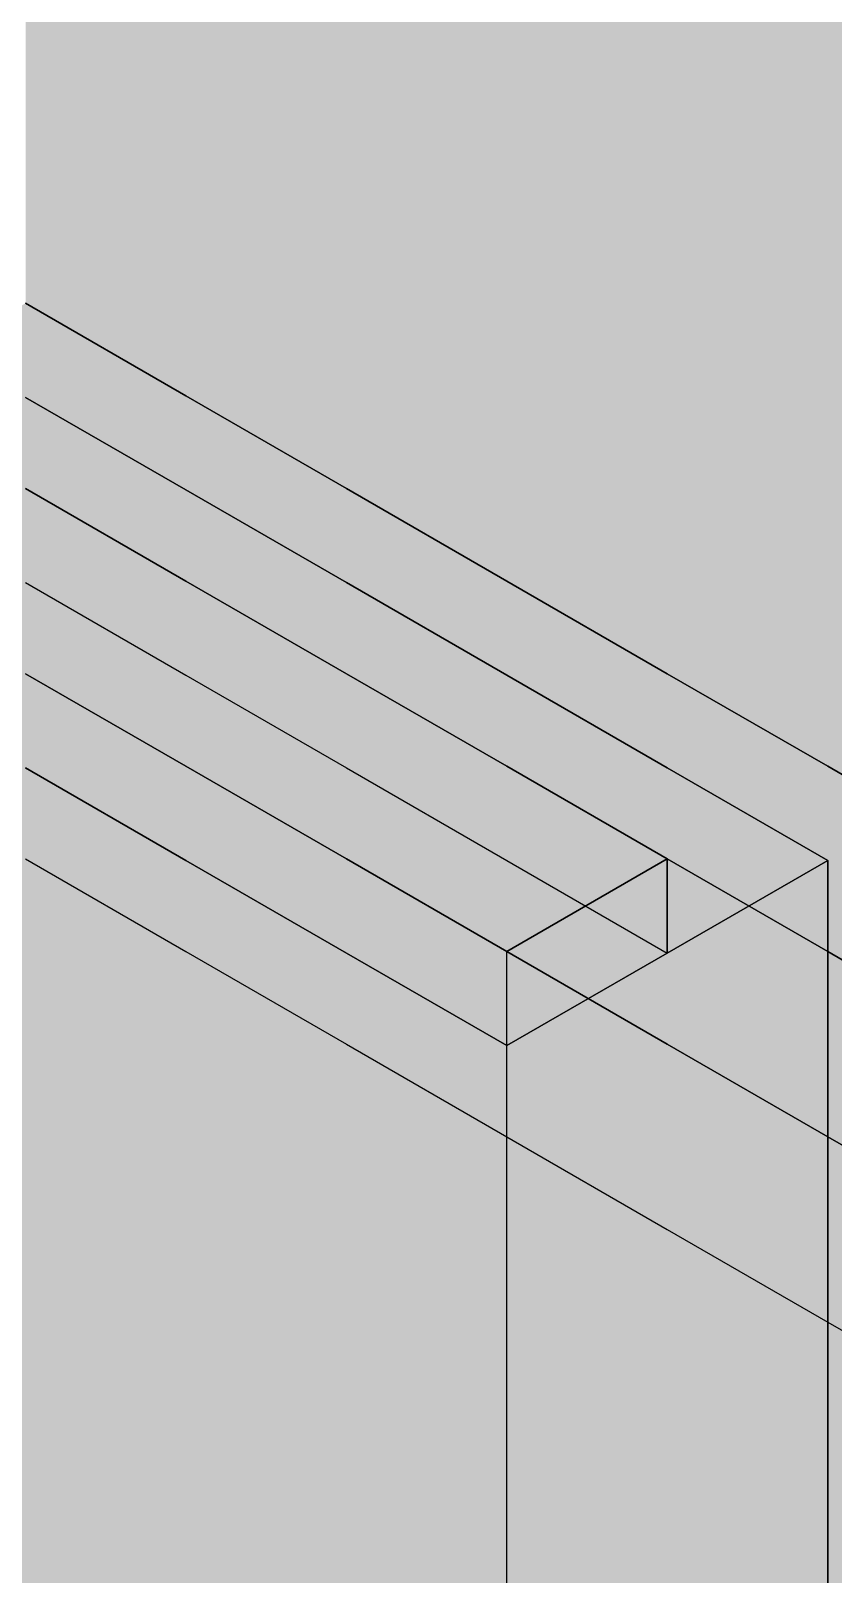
# Model space of a CAD drawing. Header units: metres. Extents: x 0 to 28.4, y 0 to 5.9.
# Drawn here: x 25.5572 to 25.7737, y 4.1519 to 4.5685 of the extents above; entities that cross this region are included whole.
import ezdxf

# ---------------------------------------------------------------- set-up
doc = ezdxf.new("R2010")
doc.units = ezdxf.units.M
doc.header["$LTSCALE"] = 0.25
doc.layers.add('ISO-ARISTAS', color=8, linetype='CONTINUOUS')
doc.layers.add('ISO-CONCRETO-SUP', color=254, linetype='CONTINUOUS', true_color=0xe8e8e8)

msp = doc.modelspace()

# ---------------------------------------------------------------- linework, layer by layer
at = {"layer": 'ISO-ARISTAS', "color": 250}
for p, q in [((25.59904, 4.47), (25.55574, 4.495)), ((25.55574, 4.495), (25.59904, 4.47)), ((25.55574, 4.495), (25.59904, 4.47)), ((25.55574, 4.495), (25.59904, 4.47)), ((25.64234, 4.445), (25.59904, 4.47)), ((25.59904, 4.47), (25.64234, 4.445)), ((25.59904, 4.47), (25.64234, 4.445)), ((25.59904, 4.47), (25.64234, 4.445)), ((25.59904, 4.4446), (25.55574, 4.4696)), ((25.55574, 4.4696), (25.59904, 4.4446)), ((25.59904, 4.42), (25.55574, 4.445)), ((25.55574, 4.445), (25.59904, 4.42)), ((25.59904, 4.42), (25.55574, 4.445)), ((25.55574, 4.445), (25.59904, 4.42)), ((25.68564, 4.42), (25.64234, 4.445)), ((25.64234, 4.445), (25.68564, 4.42)), ((25.64234, 4.445), (25.68564, 4.42)), ((25.64234, 4.445), (25.68564, 4.42)), ((25.64234, 4.4196), (25.59904, 4.4446)), ((25.59904, 4.4446), (25.64234, 4.4196)), ((25.64234, 4.395), (25.59904, 4.42)), ((25.59904, 4.42), (25.64234, 4.395)), ((25.64234, 4.395), (25.59904, 4.42)), ((25.59904, 4.42), (25.64234, 4.395)), ((25.72894, 4.395), (25.68564, 4.42)), ((25.68564, 4.42), (25.72894, 4.395)), ((25.68564, 4.42), (25.72894, 4.395)), ((25.68564, 4.42), (25.72894, 4.395)), ((25.55574, 4.4196), (25.59904, 4.3946)), ((25.55574, 4.4196), (25.59904, 4.3946)), ((25.68564, 4.3946), (25.64234, 4.4196)), ((25.64234, 4.4196), (25.68564, 4.3946)), ((25.55574, 4.395), (25.59904, 4.37)), ((25.55574, 4.395), (25.59904, 4.37)), ((25.59904, 4.37), (25.55574, 4.395)), ((25.55574, 4.395), (25.59904, 4.37)), ((25.59904, 4.37), (25.55574, 4.395)), ((25.59904, 4.37), (25.55574, 4.395)), ((25.68564, 4.37), (25.64234, 4.395)), ((25.64234, 4.395), (25.68564, 4.37)), ((25.68564, 4.37), (25.64234, 4.395)), ((25.64234, 4.395), (25.68564, 4.37)), ((25.77224, 4.37), (25.72894, 4.395)), ((25.72894, 4.395), (25.77224, 4.37)), ((25.72894, 4.395), (25.77224, 4.37)), ((25.72894, 4.395), (25.77224, 4.37)), ((25.59904, 4.3946), (25.64234, 4.3696)), ((25.59904, 4.3946), (25.64234, 4.3696)), ((25.72894, 4.3696), (25.68564, 4.3946)), ((25.68564, 4.3946), (25.72894, 4.3696)), ((25.59904, 4.37), (25.64234, 4.345)), ((25.59904, 4.37), (25.64234, 4.345)), ((25.64234, 4.345), (25.59904, 4.37)), ((25.59904, 4.37), (25.64234, 4.345)), ((25.64234, 4.345), (25.59904, 4.37)), ((25.64234, 4.345), (25.59904, 4.37)), ((25.72894, 4.345), (25.68564, 4.37)), ((25.68564, 4.37), (25.72894, 4.345)), ((25.72894, 4.345), (25.68564, 4.37)), ((25.68564, 4.37), (25.72894, 4.345)), ((25.81554, 4.345), (25.77224, 4.37)), ((25.77224, 4.37), (25.81554, 4.345)), ((25.77224, 4.37), (25.81554, 4.345)), ((25.77224, 4.37), (25.81554, 4.345)), ((25.59904, 4.3446), (25.55574, 4.3696)), ((25.59904, 4.3446), (25.55574, 4.3696)), ((25.59904, 4.3446), (25.55574, 4.3696)), ((25.55574, 4.3696), (25.59904, 4.3446)), ((25.64234, 4.3696), (25.68564, 4.3446)), ((25.64234, 4.3696), (25.68564, 4.3446)), ((25.77224, 4.3446), (25.72894, 4.3696)), ((25.72894, 4.3696), (25.77224, 4.3446)), ((25.55574, 4.345), (25.59904, 4.32)), ((25.55574, 4.345), (25.59904, 4.32)), ((25.64234, 4.345), (25.68564, 4.32)), ((25.64234, 4.345), (25.68564, 4.32)), ((25.68564, 4.32), (25.64234, 4.345)), ((25.64234, 4.345), (25.68564, 4.32)), ((25.68564, 4.32), (25.64234, 4.345)), ((25.68564, 4.32), (25.64234, 4.345)), ((25.72894, 4.345), (25.68564, 4.32)), ((25.68564, 4.32), (25.72894, 4.345)), ((25.77224, 4.32), (25.72894, 4.345)), ((25.72894, 4.345), (25.77224, 4.32)), ((25.72894, 4.3196), (25.72894, 4.345)), ((25.72894, 4.345), (25.72894, 4.3196)), ((25.64234, 4.3196), (25.59904, 4.3446)), ((25.64234, 4.3196), (25.59904, 4.3446)), ((25.64234, 4.3196), (25.59904, 4.3446)), ((25.59904, 4.3446), (25.64234, 4.3196)), ((25.68564, 4.3446), (25.72894, 4.3196)), ((25.68564, 4.3446), (25.72894, 4.3196)), ((25.77224, 4.3446), (25.72894, 4.3196)), ((25.72894, 4.3196), (25.77224, 4.3446)), ((25.77224, 4.29714), (25.77224, 4.3446)), ((25.77224, 4.3446), (25.77224, 4.29714)), ((25.59904, 4.32), (25.64234, 4.295)), ((25.59904, 4.32), (25.64234, 4.295)), ((25.68564, 4.2946), (25.64234, 4.3196)), ((25.68564, 4.2946), (25.64234, 4.3196)), ((25.68564, 4.2946), (25.64234, 4.3196)), ((25.64234, 4.3196), (25.68564, 4.2946)), ((25.68564, 4.32), (25.72894, 4.295)), ((25.68564, 4.32), (25.72894, 4.295)), ((25.72894, 4.295), (25.68564, 4.32)), ((25.68564, 4.32), (25.72894, 4.295)), ((25.68564, 4.2946), (25.68564, 4.32)), ((25.68564, 4.2946), (25.68564, 4.32)), ((25.72894, 4.3196), (25.68564, 4.2946)), ((25.72894, 4.3196), (25.68564, 4.2946)), ((25.68564, 4.2946), (25.72894, 4.3196)), ((25.72894, 4.3196), (25.68564, 4.2946)), ((25.81554, 4.295), (25.77224, 4.32)), ((25.77224, 4.32), (25.81554, 4.295)), ((25.77224, 4.24968), (25.77224, 4.29714)), ((25.77224, 4.29714), (25.77224, 4.24968)), ((25.64234, 4.295), (25.68564, 4.27)), ((25.64234, 4.295), (25.68564, 4.27)), ((25.68564, 4.24714), (25.68564, 4.2946)), ((25.68564, 4.24714), (25.68564, 4.2946)), ((25.72894, 4.295), (25.77224, 4.27)), ((25.72894, 4.295), (25.77224, 4.27)), ((25.77224, 4.27), (25.72894, 4.295)), ((25.72894, 4.295), (25.77224, 4.27)), ((25.68564, 4.27), (25.72894, 4.245)), ((25.68564, 4.27), (25.72894, 4.245)), ((25.77224, 4.27), (25.81554, 4.245)), ((25.77224, 4.27), (25.81554, 4.245)), ((25.81554, 4.245), (25.77224, 4.27)), ((25.77224, 4.27), (25.81554, 4.245)), ((25.77224, 4.20222), (25.77224, 4.24968)), ((25.77224, 4.24968), (25.77224, 4.20222)), ((25.68564, 4.19968), (25.68564, 4.24714)), ((25.68564, 4.19968), (25.68564, 4.24714)), ((25.72894, 4.245), (25.77224, 4.22)), ((25.72894, 4.245), (25.77224, 4.22)), ((25.77224, 4.22), (25.81554, 4.195)), ((25.77224, 4.22), (25.81554, 4.195)), ((25.68564, 4.15222), (25.68564, 4.19968)), ((25.68564, 4.15222), (25.68564, 4.19968)), ((25.77224, 4.15476), (25.77224, 4.20222)), ((25.77224, 4.20222), (25.77224, 4.15476)), ((25.77224, 4.1073), (25.77224, 4.15476)), ((25.77224, 4.15476), (25.77224, 4.1073)), ((25.68564, 4.10476), (25.68564, 4.15222)), ((25.68564, 4.10476), (25.68564, 4.15222))]:
    msp.add_line(p, q, dxfattribs=at)
at = {"layer": 'ISO-CONCRETO-SUP', "true_color": 0xa6a6a2}
for points in [[(25.55574, 4.58992), (25.59904, 4.56492), (25.55574, 4.63738), (25.59904, 4.61238)], [(25.64234, 4.58738), (25.68564, 4.56238), (25.64234, 4.63484), (25.68564, 4.60984)], [(25.55574, 4.58484), (25.59904, 4.55984), (25.55574, 4.6323), (25.59904, 4.6073)], [(25.64234, 4.5823), (25.68564, 4.5573), (25.64234, 4.62976), (25.68564, 4.60476)], [(25.72894, 4.58484), (25.77224, 4.55984), (25.72894, 4.6323), (25.77224, 4.6073)], [(25.72894, 4.57976), (25.77224, 4.55476), (25.72894, 4.62722), (25.77224, 4.60222)], [(25.59904, 4.56492), (25.64234, 4.53992), (25.59904, 4.61238), (25.64234, 4.58738)], [(25.68564, 4.56238), (25.72894, 4.53738), (25.68564, 4.60984), (25.72894, 4.58484)], [(25.59904, 4.55984), (25.64234, 4.53484), (25.59904, 4.6073), (25.64234, 4.5823)], [(25.68564, 4.5573), (25.72894, 4.5323), (25.68564, 4.60476), (25.72894, 4.57976)], [(25.77224, 4.55984), (25.81554, 4.53484), (25.77224, 4.6073), (25.81554, 4.5823)], [(25.77224, 4.55476), (25.81554, 4.52976), (25.77224, 4.60222), (25.81554, 4.57722)], [(25.55574, 4.54246), (25.59904, 4.51746), (25.55574, 4.58992), (25.59904, 4.56492)], [(25.64234, 4.53992), (25.68564, 4.51492), (25.64234, 4.58738), (25.68564, 4.56238)], [(25.55574, 4.53738), (25.59904, 4.51238), (25.55574, 4.58484), (25.59904, 4.55984)], [(25.72894, 4.53738), (25.77224, 4.51238), (25.72894, 4.58484), (25.77224, 4.55984)], [(25.64234, 4.53484), (25.68564, 4.50984), (25.64234, 4.5823), (25.68564, 4.5573)], [(25.72894, 4.5323), (25.77224, 4.5073), (25.72894, 4.57976), (25.77224, 4.55476)], [(25.59904, 4.51746), (25.64234, 4.49246), (25.59904, 4.56492), (25.64234, 4.53992)], [(25.68564, 4.51492), (25.72894, 4.48992), (25.68564, 4.56238), (25.72894, 4.53738)], [(25.59904, 4.51238), (25.64234, 4.48738), (25.59904, 4.55984), (25.64234, 4.53484)], [(25.77224, 4.51238), (25.81554, 4.48738), (25.77224, 4.55984), (25.81554, 4.53484)], [(25.68564, 4.50984), (25.72894, 4.48484), (25.68564, 4.5573), (25.72894, 4.5323)], [(25.77224, 4.5073), (25.81554, 4.4823), (25.77224, 4.55476), (25.81554, 4.52976)], [(25.55574, 4.495), (25.59904, 4.47), (25.55574, 4.54246), (25.59904, 4.51746)], [(25.55574, 4.48992), (25.59904, 4.46492), (25.55574, 4.53738), (25.59904, 4.51238)], [(25.64234, 4.49246), (25.68564, 4.46746), (25.64234, 4.53992), (25.68564, 4.51492)], [(25.72894, 4.48992), (25.77224, 4.46492), (25.72894, 4.53738), (25.77224, 4.51238)], [(25.64234, 4.48738), (25.68564, 4.46238), (25.64234, 4.53484), (25.68564, 4.50984)], [(25.72894, 4.48484), (25.77224, 4.45984), (25.72894, 4.5323), (25.77224, 4.5073)], [(25.59904, 4.47), (25.64234, 4.445), (25.59904, 4.51746), (25.64234, 4.49246)], [(25.59904, 4.46492), (25.64234, 4.43992), (25.59904, 4.51238), (25.64234, 4.48738)], [(25.68564, 4.46746), (25.72894, 4.44246), (25.68564, 4.51492), (25.72894, 4.48992)], [(25.77224, 4.46492), (25.81554, 4.43992), (25.77224, 4.51238), (25.81554, 4.48738)], [(25.68564, 4.46238), (25.72894, 4.43738), (25.68564, 4.50984), (25.72894, 4.48484)], [(25.77224, 4.45984), (25.81554, 4.43484), (25.77224, 4.5073), (25.81554, 4.4823)], [(25.55574, 4.445), (25.59904, 4.42), (25.55574, 4.495), (25.59904, 4.47)], [(25.64234, 4.445), (25.68564, 4.42), (25.64234, 4.49246), (25.68564, 4.46746)], [(25.55574, 4.44246), (25.59904, 4.41746), (25.55574, 4.48992), (25.59904, 4.46492)], [(25.64234, 4.43992), (25.68564, 4.41492), (25.64234, 4.48738), (25.68564, 4.46238)], [(25.72894, 4.44246), (25.77224, 4.41746), (25.72894, 4.48992), (25.77224, 4.46492)], [(25.72894, 4.43738), (25.77224, 4.41238), (25.72894, 4.48484), (25.77224, 4.45984)], [(25.59904, 4.42), (25.64234, 4.395), (25.59904, 4.47), (25.64234, 4.445)], [(25.55574, 4.42214), (25.59904, 4.39714), (25.55574, 4.4696), (25.59904, 4.4446)], [(25.68564, 4.42), (25.72894, 4.395), (25.68564, 4.46746), (25.72894, 4.44246)], [(25.59904, 4.41746), (25.64234, 4.39246), (25.59904, 4.46492), (25.64234, 4.43992)], [(25.68564, 4.41492), (25.72894, 4.38992), (25.68564, 4.46238), (25.72894, 4.43738)], [(25.77224, 4.41746), (25.81554, 4.39246), (25.77224, 4.46492), (25.81554, 4.43992)], [(25.77224, 4.41238), (25.81554, 4.38738), (25.77224, 4.45984), (25.81554, 4.43484)], [(25.55574, 4.395), (25.59904, 4.37), (25.55574, 4.445), (25.59904, 4.42)], [(25.55574, 4.4196), (25.59904, 4.3946), (25.55574, 4.445), (25.59904, 4.42)], [(25.64234, 4.395), (25.68564, 4.37), (25.64234, 4.445), (25.68564, 4.42)], [(25.55574, 4.395), (25.59904, 4.37), (25.55574, 4.44246), (25.59904, 4.41746)], [(25.59904, 4.39714), (25.64234, 4.37214), (25.59904, 4.4446), (25.64234, 4.4196)], [(25.72894, 4.395), (25.77224, 4.37), (25.72894, 4.44246), (25.77224, 4.41746)], [(25.64234, 4.39246), (25.68564, 4.36746), (25.64234, 4.43992), (25.68564, 4.41492)], [(25.72894, 4.38992), (25.77224, 4.36492), (25.72894, 4.43738), (25.77224, 4.41238)], [(25.55574, 4.37468), (25.59904, 4.34968), (25.55574, 4.42214), (25.59904, 4.39714)], [(25.59904, 4.37), (25.64234, 4.345), (25.59904, 4.42), (25.64234, 4.395)], [(25.59904, 4.3946), (25.64234, 4.3696), (25.59904, 4.42), (25.64234, 4.395)], [(25.68564, 4.37), (25.72894, 4.345), (25.68564, 4.42), (25.72894, 4.395)], [(25.59904, 4.37), (25.64234, 4.345), (25.59904, 4.41746), (25.64234, 4.39246)], [(25.64234, 4.37214), (25.68564, 4.34714), (25.64234, 4.4196), (25.68564, 4.3946)], [(25.77224, 4.37), (25.81554, 4.345), (25.77224, 4.41746), (25.81554, 4.39246)], [(25.68564, 4.36746), (25.72894, 4.34246), (25.68564, 4.41492), (25.72894, 4.38992)], [(25.77224, 4.36492), (25.81554, 4.33992), (25.77224, 4.41238), (25.81554, 4.38738)], [(25.55574, 4.3696), (25.59904, 4.3446), (25.55574, 4.395), (25.59904, 4.37)], [(25.59904, 4.34968), (25.64234, 4.32468), (25.59904, 4.39714), (25.64234, 4.37214)], [(25.64234, 4.345), (25.68564, 4.32), (25.64234, 4.395), (25.68564, 4.37)], [(25.64234, 4.3696), (25.68564, 4.3446), (25.64234, 4.395), (25.68564, 4.37)], [(25.72894, 4.345), (25.77224, 4.32), (25.72894, 4.395), (25.77224, 4.37)], [(25.64234, 4.345), (25.68564, 4.32), (25.64234, 4.39246), (25.68564, 4.36746)], [(25.68564, 4.34714), (25.72894, 4.32214), (25.68564, 4.3946), (25.72894, 4.3696)], [(25.72894, 4.34246), (25.77224, 4.31746), (25.72894, 4.38992), (25.77224, 4.36492)], [(25.55574, 4.32722), (25.59904, 4.30222), (25.55574, 4.37468), (25.59904, 4.34968)], [(25.59904, 4.3446), (25.64234, 4.3196), (25.59904, 4.37), (25.64234, 4.345)], [(25.64234, 4.32468), (25.68564, 4.29968), (25.64234, 4.37214), (25.68564, 4.34714)], [(25.68564, 4.32), (25.72894, 4.295), (25.68564, 4.37), (25.72894, 4.345)], [(25.68564, 4.3446), (25.72894, 4.3196), (25.68564, 4.37), (25.72894, 4.345)], [(25.77224, 4.32), (25.81554, 4.295), (25.77224, 4.37), (25.81554, 4.345)], [(25.55574, 4.32214), (25.59904, 4.29714), (25.55574, 4.3696), (25.59904, 4.3446)], [(25.68564, 4.32), (25.72894, 4.295), (25.68564, 4.36746), (25.72894, 4.34246)], [(25.72894, 4.32214), (25.77224, 4.29714), (25.72894, 4.3696), (25.77224, 4.3446)], [(25.77224, 4.31746), (25.81554, 4.29246), (25.77224, 4.36492), (25.81554, 4.33992)], [(25.59904, 4.30222), (25.64234, 4.27722), (25.59904, 4.34968), (25.64234, 4.32468)], [(25.64234, 4.3196), (25.68564, 4.2946), (25.64234, 4.345), (25.68564, 4.32)], [(25.68564, 4.29968), (25.72894, 4.27468), (25.68564, 4.34714), (25.72894, 4.32214)], [(25.72894, 4.295), (25.77224, 4.27), (25.72894, 4.345), (25.77224, 4.32)], [(25.59904, 4.29714), (25.64234, 4.27214), (25.59904, 4.3446), (25.64234, 4.3196)], [(25.72894, 4.295), (25.77224, 4.27), (25.72894, 4.34246), (25.77224, 4.31746)], [(25.55574, 4.27976), (25.59904, 4.25476), (25.55574, 4.32722), (25.59904, 4.30222)], [(25.64234, 4.27722), (25.68564, 4.25222), (25.64234, 4.32468), (25.68564, 4.29968)], [(25.55574, 4.27468), (25.59904, 4.24968), (25.55574, 4.32214), (25.59904, 4.29714)], [(25.72894, 4.27468), (25.77224, 4.24968), (25.72894, 4.32214), (25.77224, 4.29714)], [(25.64234, 4.27214), (25.68564, 4.24714), (25.64234, 4.3196), (25.68564, 4.2946)], [(25.77224, 4.27), (25.81554, 4.245), (25.77224, 4.32), (25.81554, 4.295)], [(25.77224, 4.27), (25.81554, 4.245), (25.77224, 4.31746), (25.81554, 4.29246)], [(25.59904, 4.25476), (25.64234, 4.22976), (25.59904, 4.30222), (25.64234, 4.27722)], [(25.68564, 4.25222), (25.72894, 4.22722), (25.68564, 4.29968), (25.72894, 4.27468)], [(25.59904, 4.24968), (25.64234, 4.22468), (25.59904, 4.29714), (25.64234, 4.27214)], [(25.55574, 4.2323), (25.59904, 4.2073), (25.55574, 4.27976), (25.59904, 4.25476)], [(25.55574, 4.22722), (25.59904, 4.20222), (25.55574, 4.27468), (25.59904, 4.24968)], [(25.64234, 4.22976), (25.68564, 4.20476), (25.64234, 4.27722), (25.68564, 4.25222)], [(25.72894, 4.22722), (25.77224, 4.20222), (25.72894, 4.27468), (25.77224, 4.24968)], [(25.64234, 4.22468), (25.68564, 4.19968), (25.64234, 4.27214), (25.68564, 4.24714)], [(25.59904, 4.2073), (25.64234, 4.1823), (25.59904, 4.25476), (25.64234, 4.22976)], [(25.59904, 4.20222), (25.64234, 4.17722), (25.59904, 4.24968), (25.64234, 4.22468)], [(25.68564, 4.20476), (25.72894, 4.17976), (25.68564, 4.25222), (25.72894, 4.22722)], [(25.55574, 4.18484), (25.59904, 4.15984), (25.55574, 4.2323), (25.59904, 4.2073)], [(25.64234, 4.1823), (25.68564, 4.1573), (25.64234, 4.22976), (25.68564, 4.20476)], [(25.55574, 4.17976), (25.59904, 4.15476), (25.55574, 4.22722), (25.59904, 4.20222)], [(25.64234, 4.17722), (25.68564, 4.15222), (25.64234, 4.22468), (25.68564, 4.19968)], [(25.72894, 4.17976), (25.77224, 4.15476), (25.72894, 4.22722), (25.77224, 4.20222)], [(25.59904, 4.15984), (25.64234, 4.13484), (25.59904, 4.2073), (25.64234, 4.1823)], [(25.68564, 4.1573), (25.72894, 4.1323), (25.68564, 4.20476), (25.72894, 4.17976)], [(25.59904, 4.15476), (25.64234, 4.12976), (25.59904, 4.20222), (25.64234, 4.17722)], [(25.55574, 4.13738), (25.59904, 4.11238), (25.55574, 4.18484), (25.59904, 4.15984)], [(25.55574, 4.1323), (25.59904, 4.1073), (25.55574, 4.17976), (25.59904, 4.15476)], [(25.64234, 4.13484), (25.68564, 4.10984), (25.64234, 4.1823), (25.68564, 4.1573)], [(25.72894, 4.1323), (25.77224, 4.1073), (25.72894, 4.17976), (25.77224, 4.15476)], [(25.64234, 4.12976), (25.68564, 4.10476), (25.64234, 4.17722), (25.68564, 4.15222)], [(25.59904, 4.11238), (25.64234, 4.08738), (25.59904, 4.15984), (25.64234, 4.13484)], [(25.59904, 4.1073), (25.64234, 4.0823), (25.59904, 4.15476), (25.64234, 4.12976)], [(25.68564, 4.10984), (25.72894, 4.08484), (25.68564, 4.1573), (25.72894, 4.1323)]]:
    msp.add_solid(points, dxfattribs=at)
at = {"layer": 'ISO-CONCRETO-SUP', "true_color": 0xb8b8b3}
for points in [[(25.55574, 4.495), (25.59904, 4.47), (25.51244, 4.47), (25.55574, 4.445)], [(25.55574, 4.495), (25.59904, 4.47), (25.51577, 4.47192), (25.55907, 4.44692)], [(25.51577, 4.47192), (25.55907, 4.44692), (25.4758, 4.44885), (25.5191, 4.42385)], [(25.59904, 4.47), (25.64234, 4.445), (25.55574, 4.445), (25.59904, 4.42)], [(25.59904, 4.47), (25.64234, 4.445), (25.55907, 4.44692), (25.60237, 4.42192)], [(25.55574, 4.4696), (25.59904, 4.4446), (25.51244, 4.4446), (25.55574, 4.4196)], [(25.55574, 4.445), (25.59904, 4.42), (25.51244, 4.42), (25.55574, 4.395)], [(25.55574, 4.445), (25.59904, 4.42), (25.51244, 4.42), (25.55574, 4.395)], [(25.55907, 4.44692), (25.60237, 4.42192), (25.5191, 4.42385), (25.5624, 4.39885)], [(25.64234, 4.445), (25.68564, 4.42), (25.59904, 4.42), (25.64234, 4.395)], [(25.64234, 4.445), (25.68564, 4.42), (25.60237, 4.42192), (25.64567, 4.39692)], [(25.59904, 4.4446), (25.64234, 4.4196), (25.55574, 4.4196), (25.59904, 4.3946)], [(25.5191, 4.42385), (25.5624, 4.39885), (25.47913, 4.40077), (25.52243, 4.37577)], [(25.59904, 4.42), (25.64234, 4.395), (25.55574, 4.395), (25.59904, 4.37)], [(25.59904, 4.42), (25.64234, 4.395), (25.55574, 4.395), (25.59904, 4.37)], [(25.60237, 4.42192), (25.64567, 4.39692), (25.5624, 4.39885), (25.6057, 4.37385)], [(25.68564, 4.42), (25.72894, 4.395), (25.64234, 4.395), (25.68564, 4.37)], [(25.68564, 4.42), (25.72894, 4.395), (25.64567, 4.39692), (25.68897, 4.37192)], [(25.55574, 4.4196), (25.59904, 4.3946), (25.51244, 4.3946), (25.55574, 4.3696)], [(25.55574, 4.4196), (25.59904, 4.3946), (25.51244, 4.3946), (25.55574, 4.3696)], [(25.64234, 4.4196), (25.68564, 4.3946), (25.59904, 4.3946), (25.64234, 4.3696)], [(25.55574, 4.395), (25.59904, 4.37), (25.51577, 4.37192), (25.55907, 4.34692)], [(25.5624, 4.39885), (25.6057, 4.37385), (25.52243, 4.37577), (25.56573, 4.35077)], [(25.64234, 4.395), (25.68564, 4.37), (25.59904, 4.37), (25.64234, 4.345)], [(25.64234, 4.395), (25.68564, 4.37), (25.59904, 4.37), (25.64234, 4.345)], [(25.64567, 4.39692), (25.68897, 4.37192), (25.6057, 4.37385), (25.649, 4.34885)], [(25.72894, 4.395), (25.77224, 4.37), (25.68564, 4.37), (25.72894, 4.345)], [(25.72894, 4.395), (25.77224, 4.37), (25.68897, 4.37192), (25.73227, 4.34692)], [(25.59904, 4.3946), (25.64234, 4.3696), (25.55574, 4.3696), (25.59904, 4.3446)], [(25.59904, 4.3946), (25.64234, 4.3696), (25.55574, 4.3696), (25.59904, 4.3446)], [(25.68564, 4.3946), (25.72894, 4.3696), (25.64234, 4.3696), (25.68564, 4.3446)], [(25.52243, 4.37577), (25.56573, 4.35077), (25.48246, 4.35269), (25.52576, 4.32769)], [(25.51577, 4.37192), (25.55907, 4.34692), (25.4758, 4.34885), (25.5191, 4.32385)], [(25.59904, 4.37), (25.64234, 4.345), (25.55907, 4.34692), (25.60237, 4.32192)], [(25.6057, 4.37385), (25.649, 4.34885), (25.56573, 4.35077), (25.60903, 4.32577)], [(25.68564, 4.37), (25.72894, 4.345), (25.64234, 4.345), (25.68564, 4.32)], [(25.68564, 4.37), (25.72894, 4.345), (25.64234, 4.345), (25.68564, 4.32)], [(25.68897, 4.37192), (25.73227, 4.34692), (25.649, 4.34885), (25.6923, 4.32385)], [(25.77224, 4.37), (25.81554, 4.345), (25.72894, 4.345), (25.77224, 4.32)], [(25.77224, 4.37), (25.81554, 4.345), (25.73227, 4.34692), (25.77557, 4.32192)], [(25.64234, 4.3696), (25.68564, 4.3446), (25.59904, 4.3446), (25.64234, 4.3196)], [(25.64234, 4.3696), (25.68564, 4.3446), (25.59904, 4.3446), (25.64234, 4.3196)], [(25.72894, 4.3696), (25.77224, 4.3446), (25.68564, 4.3446), (25.72894, 4.3196)], [(25.56573, 4.35077), (25.60903, 4.32577), (25.52576, 4.32769), (25.56906, 4.30269)], [(25.55907, 4.34692), (25.60237, 4.32192), (25.5191, 4.32385), (25.5624, 4.29885)], [(25.64234, 4.345), (25.68564, 4.32), (25.60237, 4.32192), (25.64567, 4.29692)], [(25.649, 4.34885), (25.6923, 4.32385), (25.60903, 4.32577), (25.65233, 4.30077)], [(25.72894, 4.345), (25.77224, 4.32), (25.68564, 4.32), (25.72894, 4.295)], [(25.73227, 4.34692), (25.77557, 4.32192), (25.6923, 4.32385), (25.7356, 4.29885)], [(25.81554, 4.345), (25.85885, 4.32), (25.77224, 4.32), (25.81554, 4.295)], [(25.68564, 4.3446), (25.72894, 4.3196), (25.64234, 4.3196), (25.68564, 4.2946)], [(25.68564, 4.3446), (25.72894, 4.3196), (25.64234, 4.3196), (25.68564, 4.2946)], [(25.52576, 4.32769), (25.56906, 4.30269), (25.48579, 4.30462), (25.52909, 4.27962)], [(25.60903, 4.32577), (25.65233, 4.30077), (25.56906, 4.30269), (25.61236, 4.27769)], [(25.5191, 4.32385), (25.5624, 4.29885), (25.47913, 4.30077), (25.52243, 4.27577)], [(25.60237, 4.32192), (25.64567, 4.29692), (25.5624, 4.29885), (25.6057, 4.27385)], [(25.6923, 4.32385), (25.7356, 4.29885), (25.65233, 4.30077), (25.69563, 4.27577)], [(25.77557, 4.32192), (25.81888, 4.29692), (25.7356, 4.29885), (25.7789, 4.27385)], [(25.68564, 4.32), (25.72894, 4.295), (25.64567, 4.29692), (25.68897, 4.27192)], [(25.77224, 4.32), (25.81554, 4.295), (25.72894, 4.295), (25.77224, 4.27)], [(25.56906, 4.30269), (25.61236, 4.27769), (25.52909, 4.27962), (25.57239, 4.25462)], [(25.65233, 4.30077), (25.69563, 4.27577), (25.61236, 4.27769), (25.65566, 4.25269)], [(25.5624, 4.29885), (25.6057, 4.27385), (25.52243, 4.27577), (25.56573, 4.25077)], [(25.64567, 4.29692), (25.68897, 4.27192), (25.6057, 4.27385), (25.649, 4.24885)], [(25.7356, 4.29885), (25.7789, 4.27385), (25.69563, 4.27577), (25.73893, 4.25077)], [(25.72894, 4.295), (25.77224, 4.27), (25.68897, 4.27192), (25.73227, 4.24692)], [(25.81554, 4.295), (25.85885, 4.27), (25.77224, 4.27), (25.81554, 4.245)], [(25.52909, 4.27962), (25.57239, 4.25462), (25.48912, 4.25654), (25.53242, 4.23154)], [(25.52243, 4.27577), (25.56573, 4.25077), (25.48246, 4.25269), (25.52576, 4.22769)], [(25.61236, 4.27769), (25.65566, 4.25269), (25.57239, 4.25462), (25.61569, 4.22962)], [(25.69563, 4.27577), (25.73893, 4.25077), (25.65566, 4.25269), (25.69896, 4.22769)], [(25.6057, 4.27385), (25.649, 4.24885), (25.56573, 4.25077), (25.60903, 4.22577)], [(25.68897, 4.27192), (25.73227, 4.24692), (25.649, 4.24885), (25.6923, 4.22385)], [(25.7789, 4.27385), (25.82221, 4.24885), (25.73893, 4.25077), (25.78224, 4.22577)], [(25.77224, 4.27), (25.81554, 4.245), (25.73227, 4.24692), (25.77557, 4.22192)], [(25.57239, 4.25462), (25.61569, 4.22962), (25.53242, 4.23154), (25.57572, 4.20654)], [(25.56573, 4.25077), (25.60903, 4.22577), (25.52576, 4.22769), (25.56906, 4.20269)], [(25.65566, 4.25269), (25.69896, 4.22769), (25.61569, 4.22962), (25.65899, 4.20462)], [(25.73893, 4.25077), (25.78224, 4.22577), (25.69896, 4.22769), (25.74227, 4.20269)], [(25.649, 4.24885), (25.6923, 4.22385), (25.60903, 4.22577), (25.65233, 4.20077)], [(25.73227, 4.24692), (25.77557, 4.22192), (25.6923, 4.22385), (25.7356, 4.19885)], [(25.53242, 4.23154), (25.57572, 4.20654), (25.49245, 4.20846), (25.53575, 4.18346)], [(25.61569, 4.22962), (25.65899, 4.20462), (25.57572, 4.20654), (25.61902, 4.18154)], [(25.52576, 4.22769), (25.56906, 4.20269), (25.48579, 4.20462), (25.52909, 4.17962)], [(25.60903, 4.22577), (25.65233, 4.20077), (25.56906, 4.20269), (25.61236, 4.17769)], [(25.69896, 4.22769), (25.74227, 4.20269), (25.65899, 4.20462), (25.70229, 4.17962)], [(25.78224, 4.22577), (25.82554, 4.20077), (25.74227, 4.20269), (25.78557, 4.17769)], [(25.6923, 4.22385), (25.7356, 4.19885), (25.65233, 4.20077), (25.69563, 4.17577)], [(25.77557, 4.22192), (25.81888, 4.19692), (25.7356, 4.19885), (25.7789, 4.17385)], [(25.57572, 4.20654), (25.61902, 4.18154), (25.53575, 4.18346), (25.57905, 4.15846)], [(25.65899, 4.20462), (25.70229, 4.17962), (25.61902, 4.18154), (25.66232, 4.15654)], [(25.56906, 4.20269), (25.61236, 4.17769), (25.52909, 4.17962), (25.57239, 4.15462)], [(25.65233, 4.20077), (25.69563, 4.17577), (25.61236, 4.17769), (25.65566, 4.15269)], [(25.74227, 4.20269), (25.78557, 4.17769), (25.70229, 4.17962), (25.7456, 4.15462)], [(25.7356, 4.19885), (25.7789, 4.17385), (25.69563, 4.17577), (25.73893, 4.15077)], [(25.53575, 4.18346), (25.57905, 4.15846), (25.49578, 4.16038), (25.53908, 4.13538)], [(25.52909, 4.17962), (25.57239, 4.15462), (25.48912, 4.15654), (25.53242, 4.13154)], [(25.61902, 4.18154), (25.66232, 4.15654), (25.57905, 4.15846), (25.62235, 4.13346)], [(25.70229, 4.17962), (25.7456, 4.15462), (25.66232, 4.15654), (25.70563, 4.13154)], [(25.61236, 4.17769), (25.65566, 4.15269), (25.57239, 4.15462), (25.61569, 4.12962)], [(25.69563, 4.17577), (25.73893, 4.15077), (25.65566, 4.15269), (25.69896, 4.12769)], [(25.78557, 4.17769), (25.82887, 4.15269), (25.7456, 4.15462), (25.7889, 4.12962)], [(25.7789, 4.17385), (25.82221, 4.14885), (25.73893, 4.15077), (25.78224, 4.12577)], [(25.57905, 4.15846), (25.62235, 4.13346), (25.53908, 4.13538), (25.58238, 4.11038)], [(25.57239, 4.15462), (25.61569, 4.12962), (25.53242, 4.13154), (25.57572, 4.10654)], [(25.66232, 4.15654), (25.70563, 4.13154), (25.62235, 4.13346), (25.66566, 4.10846)], [(25.7456, 4.15462), (25.7889, 4.12962), (25.70563, 4.13154), (25.74893, 4.10654)], [(25.65566, 4.15269), (25.69896, 4.12769), (25.61569, 4.12962), (25.65899, 4.10462)]]:
    msp.add_solid(points, dxfattribs=at)
at = {"layer": 'ISO-CONCRETO-SUP', "true_color": 0x989388}
for points in [[(25.55574, 4.445), (25.59904, 4.42), (25.51532, 4.42167), (25.55862, 4.39667)], [(25.51532, 4.42167), (25.55862, 4.39667), (25.47491, 4.39833), (25.51821, 4.37333)], [(25.59904, 4.42), (25.64234, 4.395), (25.55862, 4.39667), (25.60192, 4.37167)], [(25.55862, 4.39667), (25.60192, 4.37167), (25.51821, 4.37333), (25.56151, 4.34833)], [(25.64234, 4.395), (25.68564, 4.37), (25.60192, 4.37167), (25.64523, 4.34667)], [(25.51821, 4.37333), (25.56151, 4.34833), (25.47779, 4.35), (25.5211, 4.325)], [(25.60192, 4.37167), (25.64523, 4.34667), (25.56151, 4.34833), (25.60481, 4.32333)], [(25.68564, 4.37), (25.72894, 4.345), (25.64523, 4.34667), (25.68853, 4.32167)], [(25.55574, 4.345), (25.59904, 4.32), (25.51532, 4.32167), (25.55862, 4.29667)], [(25.56151, 4.34833), (25.60481, 4.32333), (25.5211, 4.325), (25.5644, 4.3)], [(25.64523, 4.34667), (25.68853, 4.32167), (25.60481, 4.32333), (25.64811, 4.29833)], [(25.72894, 4.345), (25.77224, 4.32), (25.68853, 4.32167), (25.73183, 4.29667)], [(25.5211, 4.325), (25.5644, 4.3), (25.48068, 4.30167), (25.52398, 4.27667)], [(25.51532, 4.32167), (25.55862, 4.29667), (25.47491, 4.29833), (25.51821, 4.27333)], [(25.60481, 4.32333), (25.64811, 4.29833), (25.5644, 4.3), (25.6077, 4.275)], [(25.68853, 4.32167), (25.73183, 4.29667), (25.64811, 4.29833), (25.69141, 4.27333)], [(25.59904, 4.32), (25.64234, 4.295), (25.55862, 4.29667), (25.60192, 4.27167)], [(25.77224, 4.32), (25.81554, 4.295), (25.73183, 4.29667), (25.77513, 4.27167)], [(25.5644, 4.3), (25.6077, 4.275), (25.52398, 4.27667), (25.56728, 4.25167)], [(25.55862, 4.29667), (25.60192, 4.27167), (25.51821, 4.27333), (25.56151, 4.24833)], [(25.64811, 4.29833), (25.69141, 4.27333), (25.6077, 4.275), (25.651, 4.25)], [(25.73183, 4.29667), (25.77513, 4.27167), (25.69141, 4.27333), (25.73472, 4.24833)], [(25.64234, 4.295), (25.68564, 4.27), (25.60192, 4.27167), (25.64523, 4.24667)], [(25.52398, 4.27667), (25.56728, 4.25167), (25.48357, 4.25333), (25.52687, 4.22833)], [(25.6077, 4.275), (25.651, 4.25), (25.56728, 4.25167), (25.61059, 4.22667)], [(25.51821, 4.27333), (25.56151, 4.24833), (25.47779, 4.25), (25.5211, 4.225)], [(25.60192, 4.27167), (25.64523, 4.24667), (25.56151, 4.24833), (25.60481, 4.22333)], [(25.69141, 4.27333), (25.73472, 4.24833), (25.651, 4.25), (25.6943, 4.225)], [(25.77513, 4.27167), (25.81843, 4.24667), (25.73472, 4.24833), (25.77802, 4.22333)], [(25.68564, 4.27), (25.72894, 4.245), (25.64523, 4.24667), (25.68853, 4.22167)], [(25.56728, 4.25167), (25.61059, 4.22667), (25.52687, 4.22833), (25.57017, 4.20333)], [(25.651, 4.25), (25.6943, 4.225), (25.61059, 4.22667), (25.65389, 4.20167)], [(25.56151, 4.24833), (25.60481, 4.22333), (25.5211, 4.225), (25.5644, 4.2)], [(25.64523, 4.24667), (25.68853, 4.22167), (25.60481, 4.22333), (25.64811, 4.19833)], [(25.73472, 4.24833), (25.77802, 4.22333), (25.6943, 4.225), (25.7376, 4.2)], [(25.72894, 4.245), (25.77224, 4.22), (25.68853, 4.22167), (25.73183, 4.19667)], [(25.5211, 4.225), (25.5644, 4.2), (25.48068, 4.20167), (25.52398, 4.17667)], [(25.52687, 4.22833), (25.57017, 4.20333), (25.48645, 4.205), (25.52976, 4.18)], [(25.61059, 4.22667), (25.65389, 4.20167), (25.57017, 4.20333), (25.61347, 4.17833)], [(25.6943, 4.225), (25.7376, 4.2), (25.65389, 4.20167), (25.69719, 4.17667)], [(25.60481, 4.22333), (25.64811, 4.19833), (25.5644, 4.2), (25.6077, 4.175)], [(25.68853, 4.22167), (25.73183, 4.19667), (25.64811, 4.19833), (25.69141, 4.17333)], [(25.77802, 4.22333), (25.82132, 4.19833), (25.7376, 4.2), (25.7809, 4.175)], [(25.77224, 4.22), (25.81554, 4.195), (25.73183, 4.19667), (25.77513, 4.17167)], [(25.5644, 4.2), (25.6077, 4.175), (25.52398, 4.17667), (25.56728, 4.15167)], [(25.57017, 4.20333), (25.61347, 4.17833), (25.52976, 4.18), (25.57306, 4.155)], [(25.65389, 4.20167), (25.69719, 4.17667), (25.61347, 4.17833), (25.65677, 4.15333)], [(25.7376, 4.2), (25.7809, 4.175), (25.69719, 4.17667), (25.74049, 4.15167)], [(25.64811, 4.19833), (25.69141, 4.17333), (25.6077, 4.175), (25.651, 4.15)], [(25.73183, 4.19667), (25.77513, 4.17167), (25.69141, 4.17333), (25.73472, 4.14833)], [(25.52976, 4.18), (25.57306, 4.155), (25.48934, 4.15667), (25.53264, 4.13167)], [(25.52398, 4.17667), (25.56728, 4.15167), (25.48357, 4.15333), (25.52687, 4.12833)], [(25.6077, 4.175), (25.651, 4.15), (25.56728, 4.15167), (25.61059, 4.12667)], [(25.61347, 4.17833), (25.65677, 4.15333), (25.57306, 4.155), (25.61636, 4.13)], [(25.69719, 4.17667), (25.74049, 4.15167), (25.65677, 4.15333), (25.70007, 4.12833)], [(25.7809, 4.175), (25.8242, 4.15), (25.74049, 4.15167), (25.78379, 4.12667)], [(25.69141, 4.17333), (25.73472, 4.14833), (25.651, 4.15), (25.6943, 4.125)], [(25.77513, 4.17167), (25.81843, 4.14667), (25.73472, 4.14833), (25.77802, 4.12333)], [(25.57306, 4.155), (25.61636, 4.13), (25.53264, 4.13167), (25.57594, 4.10667)], [(25.65677, 4.15333), (25.70007, 4.12833), (25.61636, 4.13), (25.65966, 4.105)]]:
    msp.add_solid(points, dxfattribs=at)
at = {"layer": 'ISO-CONCRETO-SUP', "true_color": 0x89847b}
for points in [[(25.55574, 4.395), (25.59904, 4.37), (25.55574, 4.445), (25.59904, 4.42)], [(25.59904, 4.37), (25.64234, 4.345), (25.59904, 4.42), (25.64234, 4.395)], [(25.55574, 4.345), (25.59904, 4.32), (25.55574, 4.395), (25.59904, 4.37)], [(25.64234, 4.345), (25.68564, 4.32), (25.64234, 4.395), (25.68564, 4.37)], [(25.59904, 4.32), (25.64234, 4.295), (25.59904, 4.37), (25.64234, 4.345)], [(25.68564, 4.32), (25.72894, 4.295), (25.68564, 4.37), (25.72894, 4.345)], [(25.64234, 4.295), (25.68564, 4.27), (25.64234, 4.345), (25.68564, 4.32)], [(25.72894, 4.295), (25.77224, 4.27), (25.72894, 4.345), (25.77224, 4.32)], [(25.68564, 4.27), (25.72894, 4.245), (25.68564, 4.32), (25.72894, 4.295)], [(25.77224, 4.27), (25.81554, 4.245), (25.77224, 4.32), (25.81554, 4.295)], [(25.72894, 4.245), (25.77224, 4.22), (25.72894, 4.295), (25.77224, 4.27)], [(25.77224, 4.22), (25.81554, 4.195), (25.77224, 4.27), (25.81554, 4.245)]]:
    msp.add_solid(points, dxfattribs=at)
at = {"layer": 'ISO-CONCRETO-SUP', "true_color": 0x949491}
for points in [[(25.72894, 4.3196), (25.68564, 4.2946), (25.72894, 4.345), (25.68564, 4.32)], [(25.77224, 4.29714), (25.72894, 4.27214), (25.77224, 4.3446), (25.72894, 4.3196)], [(25.72894, 4.27214), (25.68564, 4.24714), (25.72894, 4.3196), (25.68564, 4.2946)], [(25.77224, 4.24968), (25.72894, 4.22468), (25.77224, 4.29714), (25.72894, 4.27214)], [(25.72894, 4.22468), (25.68564, 4.19968), (25.72894, 4.27214), (25.68564, 4.24714)], [(25.77224, 4.20222), (25.72894, 4.17722), (25.77224, 4.24968), (25.72894, 4.22468)], [(25.72894, 4.17722), (25.68564, 4.15222), (25.72894, 4.22468), (25.68564, 4.19968)], [(25.77224, 4.15476), (25.72894, 4.12976), (25.77224, 4.20222), (25.72894, 4.17722)], [(25.72894, 4.12976), (25.68564, 4.10476), (25.72894, 4.17722), (25.68564, 4.15222)], [(25.77224, 4.1073), (25.72894, 4.0823), (25.77224, 4.15476), (25.72894, 4.12976)]]:
    msp.add_solid(points, dxfattribs=at)

doc.saveas('drawing.dxf')
